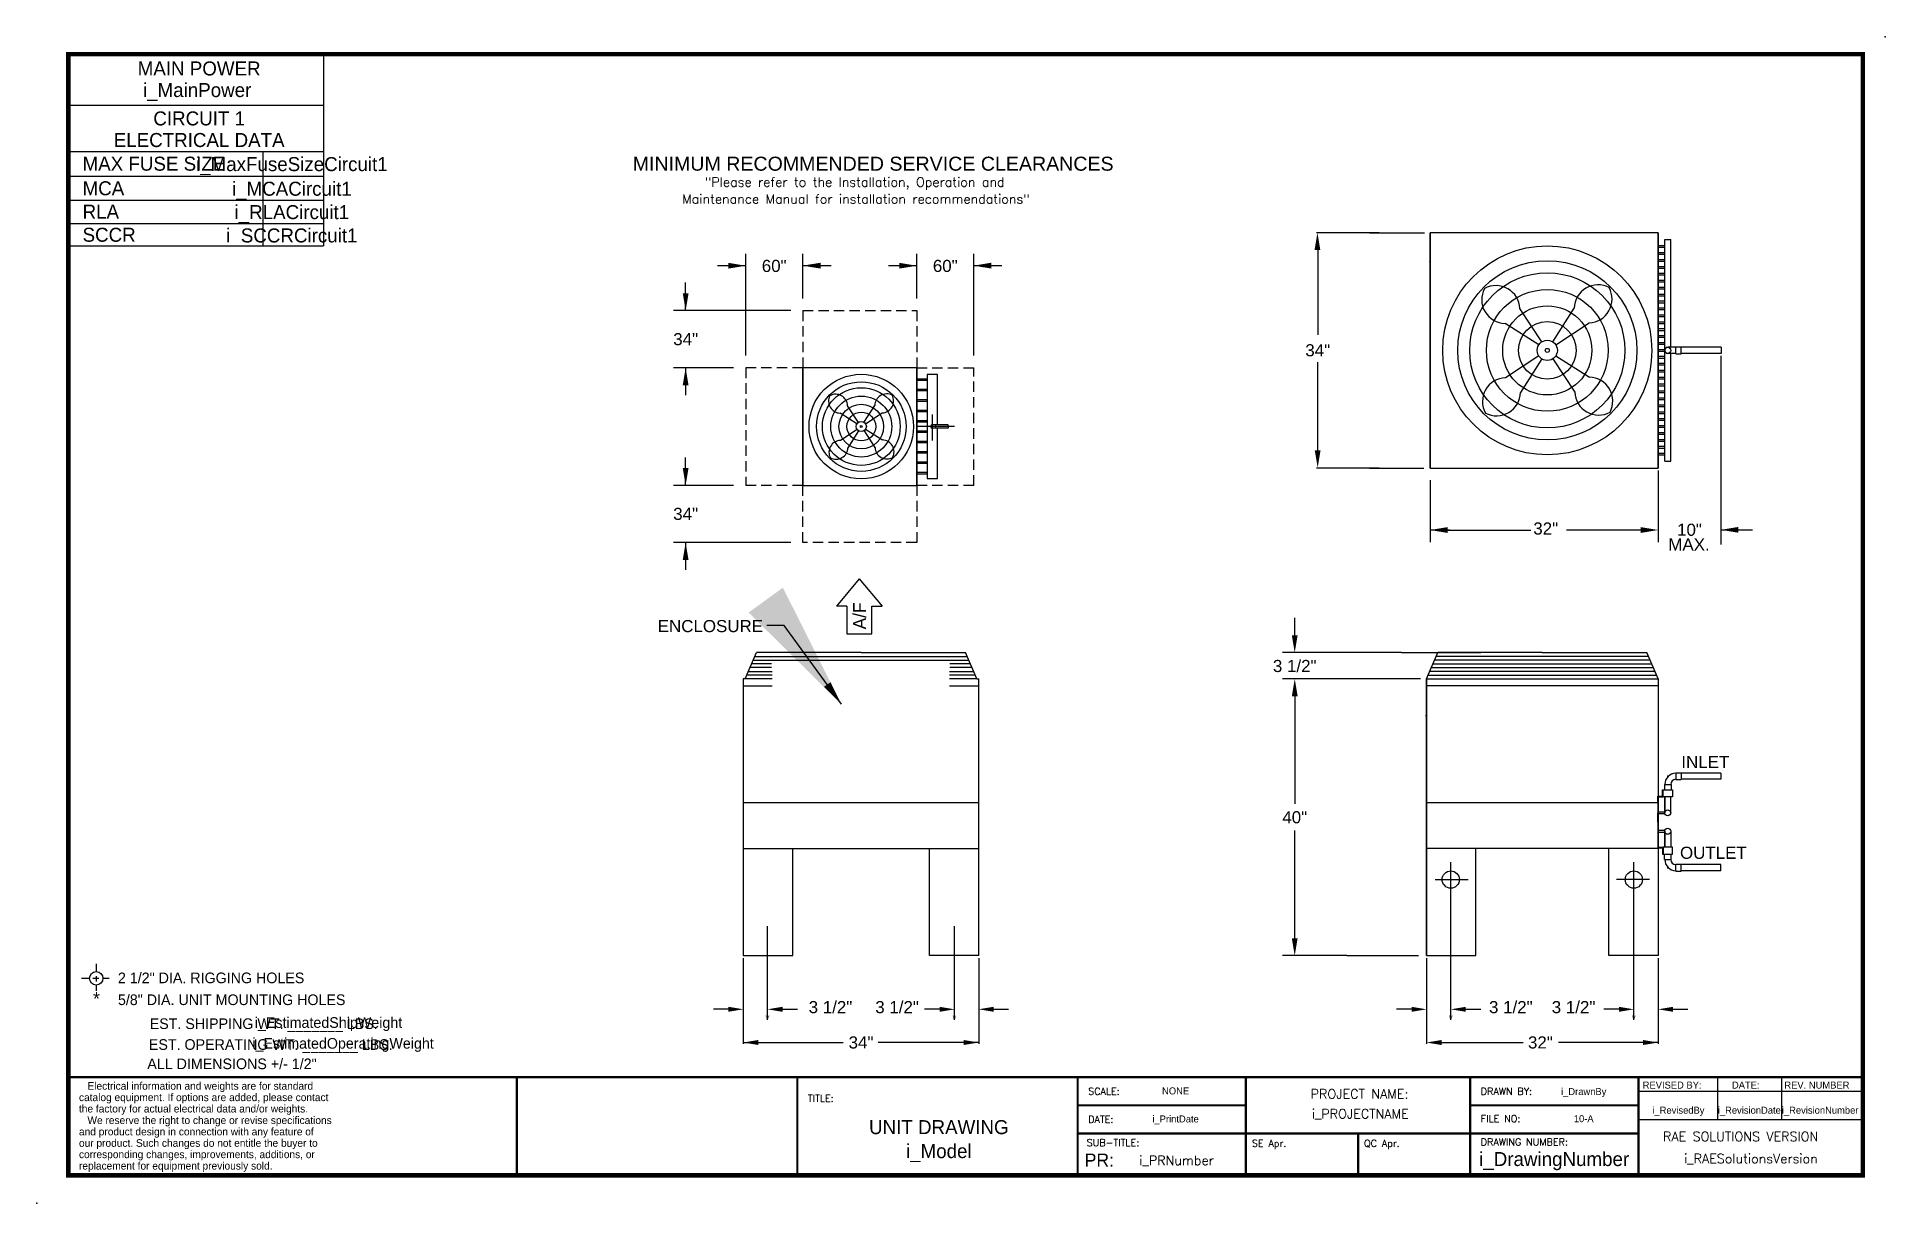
# Model space of a CAD drawing. Extents: x -17 to 250, y -5 to 163.
import ezdxf
from ezdxf.enums import TextEntityAlignment as Align

# ---------------------------------------------------------------- set-up
doc = ezdxf.new("R2010")
doc.units = 0
doc.header["$MEASUREMENT"] = 0
doc.linetypes.add('DASHED', pattern=[0.75, 0.5, -0.25])
doc.layers.get('0').update_dxf_attribs({"linetype": 'CONTINUOUS'})
doc.layers.add('C1E', color=7, linetype='CONTINUOUS')
doc.styles.add('dimentions', font='ARIAL.TTF')
doc.styles.add('SIMPLEX', font='SIMPLEX')
doc.dimstyles.get("Standard").update_dxf_attribs({"dimtxt": 1.328, "dimasz": 1.328, "dimexe": 0.18, "dimexo": 0.375, "dimgap": 0.09, "dimtad": 0, "dimtih": 1, "dimtoh": 1, "dimdec": 3, "dimzin": 0, "dimdsep": 46, "dimlunit": 5, "dimtxsty": 'STANDARD', "dimcen": 0.09, "dimadec": 0, "dimazin": 0, "dimtfac": 1, "dimtdec": 3, "dimtofl": 0, "dimtmove": 0, "dimatfit": 3, "dimfxl": 1, "dimtolj": 1, "dimtzin": 0, "dimarcsym": 0})

msp = doc.modelspace()

# ---------------------------------------------------------------- linework, layer by layer
at = {"color": 7}
for p, q in [((247.03, -1), (247.03, 161)), ((226.54, 92.1), (226.54, 90.14)), ((102.08, 85.19), (98.78, 81.23)), ((102.08, 85.19), (105.38, 81.23)), ((100.27, 81.23), (98.78, 81.23)), ((100.27, 81.23), (100.27, 77.27)), ((103.9, 81.23), (105.38, 81.23)), ((103.9, 77.27), (103.9, 81.23)), ((100.27, 77.27), (103.9, 77.27)), ((119.05, 70.75), (119.33, 70.75))]:
    msp.add_line(p, q, dxfattribs=at)
at = {"color": 7, "lineweight": 30}
for p, q in [((177.17, 135.21), (168.12, 135.21)), ((168.3, 133.89), (168.3, 120.46)), ((175.8, 135.21), (183.74, 135.21)), ((217.46, 135.21), (184.55, 135.21)), ((184.55, 135.21), (184.55, 101.21)), ((184.55, 101.21), (184.55, 135.21)), ((184.55, 101.21), (184.55, 135.21)), ((217.46, 101.21), (217.46, 135.21)), ((217.46, 135.21), (217.46, 101.21)), ((85.67, 117.45), (85.67, 132.15)), ((93.92, 125.7), (93.92, 132.15)), ((93.92, 125.7), (93.92, 132.15)), ((110.37, 125.7), (110.37, 132.15)), ((110.37, 125.7), (110.37, 132.15)), ((118.62, 117.45), (118.62, 132.15)), ((85.67, 130.44), (81.61, 130.44)), ((93.96, 130.45), (98.02, 130.45)), ((110.37, 130.44), (106.32, 130.44)), ((118.62, 130.45), (122.68, 130.45)), ((77, 123.95), (77, 128)), ((92.17, 123.95), (75.25, 123.95)), ((200.66, 119.43), (197.5, 124.25)), ((202.24, 119.45), (205.33, 124.31)), ((200.22, 119), (195.36, 122.08)), ((202.68, 119.01), (207.5, 122.17)), ((83.92, 115.7), (75.25, 115.7)), ((83.92, 115.7), (75.25, 115.7)), ((77, 115.7), (77, 111.73)), ((110.37, 115.7), (93.92, 115.7)), ((93.92, 98.7), (93.92, 115.7)), ((93.92, 98.7), (93.92, 115.7)), ((93.92, 115.7), (93.92, 98.7)), ((110.37, 115.7), (110.37, 98.7)), ((110.37, 98.7), (110.37, 115.7)), ((168.3, 102.54), (168.3, 116.51)), ((200.24, 117.41), (195.42, 114.25)), ((200.67, 116.98), (197.59, 112.12)), ((202.26, 116.99), (205.42, 112.18)), ((202.69, 117.43), (207.55, 114.34)), ((226.54, 117.41), (226.54, 92.1)), ((110.37, 114.09), (111.87, 114.09)), ((111.87, 113.84), (110.37, 113.84)), ((110.37, 112.59), (111.87, 112.59)), ((111.87, 112.34), (110.37, 112.34)), ((111.87, 114.71), (111.87, 99.71)), ((113.37, 114.71), (111.87, 114.71)), ((113.37, 107.46), (113.37, 114.71)), ((101.97, 107.81), (100.39, 110.21)), ((102.76, 107.81), (104.31, 110.24)), ((110.37, 111.09), (111.87, 111.09)), ((111.87, 110.84), (110.37, 110.84)), ((110.37, 109.59), (111.87, 109.59)), ((93.92, 108.7), (93.92, 105.7)), ((101.75, 107.59), (99.32, 109.13)), ((101.76, 106.79), (99.35, 105.21)), ((102.98, 107.6), (105.39, 109.18)), ((102.99, 106.8), (105.42, 105.26)), ((111.87, 109.34), (110.37, 109.34)), ((110.37, 108.09), (111.87, 108.09)), ((111.87, 107.84), (110.37, 107.84)), ((115.84, 107.21), (110.5, 107.21)), ((112.62, 108.96), (112.62, 105.21)), ((114.91, 107.46), (112.62, 107.46)), ((114.91, 106.96), (112.62, 106.96)), ((113.15, 106.96), (113.15, 107.46)), ((113.37, 99.71), (113.37, 106.96)), ((114.91, 107.21), (114.91, 107.46)), ((114.91, 107.21), (114.91, 106.96)), ((101.98, 106.58), (100.44, 104.15)), ((102.77, 106.58), (104.35, 104.18)), ((110.37, 106.59), (111.87, 106.59)), ((111.87, 106.34), (110.37, 106.34)), ((110.37, 105.09), (111.87, 105.09)), ((111.87, 104.84), (110.37, 104.84)), ((217.46, 104.5), (217.46, 105)), ((77, 98.7), (77, 102.75)), ((110.37, 103.59), (111.87, 103.59)), ((111.87, 103.34), (110.37, 103.34)), ((110.37, 102.09), (111.87, 102.09)), ((111.87, 101.84), (110.37, 101.84)), ((110.37, 100.59), (111.87, 100.59)), ((110.37, 100.34), (110.37, 100.59)), ((111.87, 100.34), (110.37, 100.34)), ((111.87, 100.59), (111.87, 100.34)), ((111.87, 99.71), (113.37, 99.71)), ((177.17, 101.21), (168.12, 101.21)), ((175.8, 101.21), (183.65, 101.21)), ((184.55, 101.21), (217.46, 101.21)), ((217.46, 100.84), (217.46, 92.07)), ((83.92, 98.7), (75.25, 98.7)), ((93.92, 98.7), (110.37, 98.7)), ((226.54, 92.28), (231.1, 92.28)), ((92.17, 90.45), (75.25, 90.45)), ((77, 90.45), (77, 86.48)), ((85.61, 70.75), (87.23, 74.53)), ((89.4, 72.37), (86.31, 72.37)), ((89.4, 72.91), (86.54, 72.91)), ((86.77, 73.45), (117.9, 73.45)), ((87, 73.99), (117.67, 73.99)), ((87.77, 74.53), (87.23, 74.53)), ((102.33, 74.53), (87.77, 74.53)), ((102.33, 74.53), (117.43, 74.53)), ((118.13, 72.91), (115.18, 72.91)), ((118.36, 72.37), (115.18, 72.37)), ((119.05, 70.75), (117.43, 74.53)), ((180.38, 74.53), (191.85, 74.53)), ((184.02, 70.75), (185.64, 74.53)), ((184.71, 72.37), (216.76, 72.37)), ((184.94, 72.91), (216.53, 72.91)), ((216.3, 73.45), (185.17, 73.45)), ((216.07, 73.99), (185.41, 73.99)), ((200.74, 74.53), (185.64, 74.53)), ((200.74, 74.53), (215.3, 74.53)), ((215.3, 74.53), (215.84, 74.53)), ((217.46, 70.75), (215.84, 74.53)), ((85.33, 70.75), (85.33, 30.75)), ((85.33, 70.75), (85.33, 69.75)), ((89.48, 70.75), (85.33, 70.75)), ((85.33, 69.75), (89.48, 69.75)), ((85.33, 69.75), (89.48, 69.75)), ((89.48, 71.29), (85.84, 71.29)), ((86.07, 71.83), (89.48, 71.83)), ((115.11, 71.83), (118.59, 71.83)), ((118.82, 71.29), (115.11, 71.29)), ((119.05, 70.75), (115.11, 70.75)), ((115.11, 69.75), (119.33, 69.75)), ((119.33, 30.75), (119.33, 70.75)), ((184.02, 30.75), (184.02, 70.75)), ((184.02, 70.75), (217.46, 70.75)), ((184.02, 70.75), (184.02, 30.75)), ((217.46, 69.75), (184.02, 69.75)), ((184.25, 71.29), (217.23, 71.29)), ((217, 71.83), (184.48, 71.83)), ((217.46, 70.75), (217.46, 30.75)), ((217.46, 70.75), (217.46, 69.75)), ((217.46, 46.25), (217.46, 53.75)), ((85.33, 52.86), (119.33, 52.86)), ((112.04, 52.86), (119.33, 52.86)), ((184.02, 52.86), (217.46, 52.86)), ((217.46, 52), (217.46, 52.25)), ((85.33, 46.25), (119.33, 46.25)), ((92.46, 30.75), (92.46, 46.25)), ((92.46, 30.75), (92.46, 46.25)), ((112.21, 30.75), (112.21, 46.25)), ((217.46, 46.25), (184.02, 46.25)), ((191.14, 30.75), (191.14, 46.25)), ((202.82, 46.23), (201.32, 46.23)), ((210.33, 30.75), (210.33, 46.25)), ((187.52, 21.5), (187.52, 44.25)), ((213.96, 21.5), (213.96, 44.25)), ((185.27, 41.75), (190.02, 41.75)), ((216.21, 41.75), (211.46, 41.75)), ((88.83, 21.5), (88.83, 35)), ((115.83, 21.5), (115.83, 35)), ((-8.14, 29.55), (-8.14, 28.53)), ((85.33, 30.75), (92.46, 30.75)), ((85.33, 30.75), (92.46, 30.75)), ((85.33, 30.38), (85.33, 18.02)), ((119.33, 30.75), (112.21, 30.75)), ((119.33, 30.38), (119.33, 18.02)), ((172.48, 30.75), (182.85, 30.75)), ((184.02, 30.75), (191.14, 30.75)), ((184.02, 30.38), (184.02, 18.02)), ((217.46, 30.75), (210.33, 30.75)), ((217.46, 30.38), (217.46, 18.02)), ((-10.26, 27.48), (-9.22, 27.48)), ((-8.63, 27.48), (-7.75, 27.48)), ((-8.14, 27.81), (-8.14, 27.04)), ((-7.15, 27.48), (-6.27, 27.48)), ((-8.14, 26.49), (-8.14, 25.68)), ((85.33, 18.2), (99.73, 18.2)), ((119.33, 18.2), (104.83, 18.2)), ((185.65, 18.2), (197.96, 18.2)), ((217.46, 18.2), (203.06, 18.2)), ((52.63, -1), (52.63, 13.18)), ((93.13, -1), (93.13, 13.18)), ((133.63, 13.18), (214.63, 13.18)), ((133.63, -1), (133.63, 13.18)), ((157.93, 13.18), (157.93, -1)), ((190.33, 13.18), (190.33, 5.07)), ((214.63, 13.18), (214.63, -1)), ((214.63, 13.18), (247.03, 13.18)), ((214.63, 13.18), (214.63, 11.15)), ((214.63, 11.15), (247.03, 11.15)), ((226.06, 13.18), (226.06, 7.1)), ((235.27, 13.18), (235.27, 7.1)), ((157.93, 9.12), (133.63, 9.12)), ((190.33, 9.12), (214.63, 9.12)), ((190.33, 5.07), (190.33, 9.12)), ((214.63, 7.1), (247.03, 7.1)), ((214.63, 5.07), (133.63, 5.07)), ((174.13, 5.07), (174.13, -1)), ((190.33, 5.07), (190.33, -1))]:
    msp.add_line(p, q, dxfattribs=at)
at = {"color": 7, "ltscale": 7}
for p, q in [((218.43, 134.21), (219.3, 134.21)), ((218.43, 102.21), (218.43, 134.21)), ((219.3, 118.65), (219.3, 134.21)), ((217.43, 133.35), (218.44, 133.35)), ((217.43, 133.1), (218.44, 133.1)), ((217.43, 132.35), (218.44, 132.35)), ((217.43, 132.1), (218.44, 132.1)), ((217.43, 131.35), (218.44, 131.35)), ((217.43, 131.1), (218.44, 131.1)), ((217.43, 130.35), (218.44, 130.35)), ((217.43, 130.1), (218.44, 130.1)), ((217.43, 129.35), (218.44, 129.35)), ((217.43, 129.1), (218.44, 129.1)), ((217.43, 128.35), (218.44, 128.35)), ((217.43, 128.1), (218.44, 128.1)), ((217.43, 127.35), (218.44, 127.35)), ((217.43, 127.1), (218.44, 127.1)), ((217.43, 126.35), (218.44, 126.35)), ((217.43, 126.1), (218.44, 126.1)), ((217.43, 125.35), (218.44, 125.35)), ((217.43, 125.1), (218.44, 125.1)), ((217.43, 124.35), (218.44, 124.35)), ((217.43, 124.1), (218.44, 124.1)), ((217.43, 123.35), (218.44, 123.35)), ((217.43, 123.1), (218.44, 123.1)), ((217.43, 122.35), (218.44, 122.35)), ((217.43, 122.1), (218.44, 122.1)), ((217.43, 121.35), (218.44, 121.35)), ((217.43, 121.1), (218.44, 121.1)), ((217.43, 120.35), (218.44, 120.35)), ((217.43, 120.1), (218.44, 120.1)), ((217.43, 119.35), (218.44, 119.35)), ((217.43, 119.1), (218.44, 119.1)), ((217.43, 118.35), (218.44, 118.35)), ((217.43, 118.1), (218.44, 118.1)), ((220.03, 118.65), (218.86, 118.65)), ((220.03, 117.78), (218.86, 117.78)), ((219.3, 102.21), (219.3, 117.78)), ((220.03, 118.7), (220.81, 118.7)), ((220.03, 117.73), (220.03, 118.7)), ((220.03, 117.73), (220.81, 117.73)), ((220.81, 117.73), (220.81, 118.7)), ((226.55, 118.65), (220.81, 118.65)), ((226.55, 117.78), (220.81, 117.78)), ((226.55, 118.65), (226.55, 117.78)), ((217.43, 117.35), (218.44, 117.35)), ((217.43, 117.1), (218.44, 117.1)), ((217.43, 116.35), (218.44, 116.35)), ((217.43, 116.1), (218.44, 116.1)), ((217.43, 115.35), (218.44, 115.35)), ((217.43, 115.1), (218.44, 115.1)), ((217.43, 114.35), (218.44, 114.35)), ((217.43, 114.1), (218.44, 114.1)), ((217.43, 113.35), (218.44, 113.35)), ((217.43, 113.1), (218.44, 113.1)), ((217.43, 112.35), (218.44, 112.35)), ((217.43, 112.1), (218.44, 112.1)), ((217.43, 111.35), (218.44, 111.35)), ((217.43, 111.1), (218.44, 111.1)), ((217.43, 110.35), (218.44, 110.35)), ((217.43, 110.1), (218.44, 110.1)), ((217.43, 109.35), (218.44, 109.35)), ((217.43, 109.1), (218.44, 109.1)), ((217.43, 108.35), (218.44, 108.35)), ((217.43, 108.1), (218.44, 108.1)), ((217.43, 107.35), (218.44, 107.35)), ((217.43, 107.1), (218.44, 107.1)), ((217.43, 106.35), (218.44, 106.35)), ((217.43, 106.1), (218.44, 106.1)), ((217.43, 105.35), (218.44, 105.35)), ((217.43, 105.1), (218.44, 105.1)), ((217.43, 104.35), (218.44, 104.35)), ((217.43, 104.1), (218.44, 104.1)), ((217.43, 103.35), (218.44, 103.35)), ((217.43, 103.1), (218.44, 103.1)), ((218.43, 102.21), (219.3, 102.21)), ((220.03, 57.15), (220.03, 56.18)), ((220.03, 57.15), (220.81, 57.15)), ((220.03, 56.18), (220.81, 56.18)), ((220.81, 57.15), (220.81, 56.18)), ((226.54, 57.1), (220.81, 57.1)), ((226.54, 56.23), (220.81, 56.23)), ((226.54, 57.1), (226.54, 56.23)), ((217.43, 53.78), (218.11, 53.78)), ((217.43, 52.72), (217.43, 53.78)), ((217.43, 53.75), (217.43, 46.38)), ((217.49, 52.72), (217.49, 53.72)), ((217.49, 53.72), (218.18, 53.72)), ((218.11, 53.78), (218.11, 54.72)), ((218.11, 54.72), (218.18, 54.72)), ((218.18, 53.72), (218.18, 54.72)), ((218.18, 54.72), (219.3, 54.72)), ((219.55, 53.72), (218.18, 53.72)), ((218.38, 55.5), (219.35, 55.5)), ((218.38, 55.5), (218.38, 54.72)), ((218.43, 54.72), (219.3, 54.72)), ((218.43, 53.72), (218.43, 51.39)), ((218.43, 51.39), (218.43, 53.72)), ((219.3, 54.72), (219.55, 54.72)), ((219.3, 51.39), (219.3, 53.72)), ((219.35, 55.5), (219.35, 54.72)), ((219.55, 54.72), (219.55, 53.72)), ((217.43, 52.72), (217.43, 50.06)), ((217.49, 52.72), (217.43, 52.72)), ((217.43, 51.52), (218.44, 51.52)), ((217.43, 50.06), (217.43, 51.39)), ((217.43, 51.27), (218.44, 51.27)), ((217.43, 48.86), (218.44, 48.86)), ((217.43, 48.61), (218.44, 48.61)), ((218.43, 46.41), (218.43, 48.73)), ((218.43, 48.73), (218.43, 46.41)), ((219.3, 48.73), (219.3, 46.41)), ((217.43, 47.41), (217.43, 46.34)), ((217.49, 47.41), (217.43, 47.41)), ((217.43, 46.34), (218.11, 46.34)), ((217.49, 47.41), (217.49, 46.41)), ((217.49, 46.41), (218.18, 46.41)), ((218.11, 46.34), (218.11, 45.41)), ((218.11, 45.41), (218.18, 45.41)), ((219.55, 46.41), (218.18, 46.41)), ((218.18, 46.41), (218.18, 45.41)), ((218.18, 45.41), (219.3, 45.41)), ((218.38, 44.63), (218.38, 45.41)), ((218.38, 45.41), (219.35, 45.41)), ((218.43, 45.41), (219.3, 45.41)), ((219.3, 45.41), (219.55, 45.41)), ((219.35, 44.63), (219.35, 45.41)), ((219.55, 45.41), (219.55, 46.41)), ((218.38, 44.63), (219.35, 44.63)), ((220.03, 43.95), (220.81, 43.95)), ((220.03, 42.97), (220.03, 43.95)), ((220.03, 42.97), (220.81, 42.97)), ((220.81, 42.97), (220.81, 43.95)), ((226.54, 43.9), (220.81, 43.9)), ((226.54, 43.02), (220.81, 43.02)), ((226.54, 43.02), (226.54, 43.9))]:
    msp.add_line(p, q, dxfattribs=at)
at = {"color": 7, "linetype": 'Continuous', "lineweight": 30}
for p, q in [((184.48, 131.03), (184.48, 131.1)), ((93.92, 113.6), (93.92, 113.64)), ((183.94, 65.38), (183.94, 65.47)), ((183.94, 65.38), (183.94, 65.47)), ((184.02, 65.35), (184.02, 65.5))]:
    msp.add_line(p, q, dxfattribs=at)
at = {"color": 7, "linetype": 'DASHED', "lineweight": 30, "ltscale": 3}
for p, q in [((93.92, 123.95), (110.37, 123.95)), ((93.92, 123.95), (93.92, 115.7)), ((110.37, 123.95), (110.37, 115.7)), ((85.67, 115.7), (85.67, 98.7)), ((93.92, 115.7), (85.67, 115.7)), ((110.37, 115.7), (118.62, 115.7)), ((118.62, 98.7), (118.62, 115.7)), ((93.92, 98.7), (85.67, 98.7)), ((93.92, 90.45), (93.92, 98.7)), ((118.62, 98.7), (110.37, 98.7)), ((110.37, 98.7), (110.37, 90.45)), ((110.37, 90.45), (93.92, 90.45))]:
    msp.add_line(p, q, dxfattribs=at)
at = {"color": 7, "linetype": 'ByBlock', "lineweight": 30}
for p, q in [((184.53, 99.46), (184.53, 90.5)), ((217.46, 99.46), (217.46, 90.5)), ((187.39, 92.25), (184.53, 92.25)), ((187.05, 92.25), (199.1, 92.25)), ((214.94, 92.25), (204.23, 92.25)), ((164.98, 77.05), (164.98, 79.57)), ((180.38, 74.53), (163.23, 74.53)), ((183.13, 70.75), (163.23, 70.75)), ((164.98, 68.23), (164.98, 52.67)), ((164.98, 33.27), (164.98, 48.83)), ((172.48, 30.75), (163.23, 30.75)), ((85.33, 29.25), (85.33, 21.5)), ((119.33, 29.25), (119.33, 21.5)), ((184.02, 29.25), (184.02, 21.5)), ((217.46, 29.25), (217.46, 21.5)), ((83.17, 23), (81.01, 23)), ((90.99, 23), (93.15, 23)), ((113.67, 23), (111.51, 23)), ((121.49, 23), (123.65, 23)), ((181.86, 23), (179.7, 23)), ((189.68, 23), (191.84, 23)), ((211.8, 23), (209.64, 23)), ((219.62, 23), (221.78, 23))]:
    msp.add_line(p, q, dxfattribs=at)
at = {"color": 7, "const_width": 0.648}
msp.add_lwpolyline([(-12.17, -1), (247.03, -1), (247.03, 161), (-12.17, 161), (-12.17, -1)], dxfattribs=at)
at = {"color": 7, "lineweight": 30, "const_width": 0.324}
for points in [[(53.02, 13.18), (-12.17, 13.18)], [(247.03, 13.18), (52.63, 13.18), (52.63, -1)], [(93.13, 13.18), (93.13, -1)], [(133.63, 13.18), (133.63, -1)], [(157.93, 13.18), (157.93, -1)], [(190.33, 13.18), (190.33, -1)], [(214.63, -1), (214.63, 13.18), (247.03, 13.18)], [(157.93, 9.12), (133.63, 9.12)], [(214.63, 9.12), (190.33, 9.12), (190.33, -1)], [(214.63, 5.07), (133.63, 5.07)], [(174.13, 5.07), (174.13, -1)]]:
    msp.add_lwpolyline(points, dxfattribs=at)
at = {"color": 7, "lineweight": 30}
for centre, radius in [((201.46, 118.21), 15.1), ((201.46, 118.21), 12.94), ((201.46, 118.21), 11.21), ((201.46, 118.21), 8.8), ((201.46, 118.21), 6.44), ((201.46, 118.21), 4.16), ((201.46, 118.21), 1.46), ((201.46, 118.21), 0.288), ((102.37, 107.2), 7.55), ((102.37, 107.2), 6.47), ((102.37, 107.2), 5.61), ((102.37, 107.2), 4.4), ((102.37, 107.2), 3.22), ((102.37, 107.2), 2.08), ((102.37, 107.2), 0.731), ((102.37, 107.2), 0.144), ((187.52, 41.75), 1.25), ((213.96, 41.75), 1.25), ((-8.14, 27.48), 0.971)]:
    msp.add_circle(centre, radius, dxfattribs=at)
at = {"color": 7, "ltscale": 7}
for centre in [(218.86, 118.21), (218.86, 51.39), (218.86, 48.73)]:
    msp.add_circle(centre, 0.438, dxfattribs=at)
at = {"color": 7, "lineweight": 30}
for centre, radius, start, end in [((195.44, 125.53), 3.45, 152.1445, 268.6588), ((194.05, 124.12), 3.45, 2.1853, 118.6996), ((208.78, 124.23), 3.45, 62.1445, 178.6588), ((207.36, 125.62), 3.45, 272.1853, 28.6996), ((195.55, 110.81), 3.45, 92.1853, 208.6996), ((194.14, 112.2), 3.45, 242.1445, 358.6588), ((208.87, 112.31), 3.45, 182.1853, 298.6996), ((207.47, 110.89), 3.45, 332.1445, 88.6588), ((99.36, 110.86), 1.72, 152.1445, 268.6588), ((98.67, 110.15), 1.72, 2.1853, 118.6996), ((106.03, 110.2), 1.72, 62.1445, 178.6588), ((105.32, 110.9), 1.72, 272.1853, 28.6996), ((112.62, 107.21), 0.25, 90, 270), ((99.42, 103.49), 1.72, 92.1853, 208.6996), ((98.71, 104.19), 1.72, 242.1445, 358.6588), ((106.08, 104.24), 1.72, 182.1853, 298.6996), ((105.38, 103.54), 1.72, 332.1445, 88.6588)]:
    msp.add_arc(centre, radius, start, end, dxfattribs=at)
at = {"color": 7, "ltscale": 7}
for centre, radius, start, end in [((218.86, 118.21), 0.438, 90, 270), ((220.03, 55.5), 1.6, 90, 180), ((220.03, 55.5), 0.729, 90, 180), ((220.03, 44.63), 1.6, 180, 270), ((220.03, 44.63), 0.729, 180, 270)]:
    msp.add_arc(centre, radius, start, end, dxfattribs=at)
at = {"color": 7, "linetype": 'Continuous', "lineweight": 30}
for centre, radius, start, end in [((184, 65.42), 0.0745, 143.3006, 216.6994), ((183.88, 65.83), 0.366, 280.1057, 292.4839), ((183.94, 65.22), 0.162, 59.6449, 87.7671)]:
    msp.add_arc(centre, radius, start, end, dxfattribs=at)
at = {"color": 7}
for p in [(250.24, 163.5), (214.63, -1), (-16.7, -5)]:
    msp.add_point(p, dxfattribs=at)
at = {"color": 7, "ltscale": 7}
for p in [(218.86, 56.67), (218.86, 43.46)]:
    msp.add_point(p, dxfattribs=at)
at = {"color": 7, "linetype": 'ByBlock', "lineweight": 30}
for points in [[(168.68, 132.69), (167.84, 132.69), (168.26, 135.21)], [(83.15, 130.86), (83.15, 130.02), (85.67, 130.44)], [(96.48, 130.87), (96.48, 130.03), (93.96, 130.45)], [(107.85, 130.86), (107.85, 130.02), (110.37, 130.44)], [(121.14, 130.87), (121.14, 130.03), (118.62, 130.45)], [(76.58, 126.47), (77.42, 126.47), (77, 123.95)], [(76.58, 113.18), (77.42, 113.18), (77, 115.7)], [(168.71, 103.77), (167.87, 103.77), (168.29, 101.25)], [(76.58, 101.22), (77.42, 101.22), (77, 98.7)], [(187.05, 92.67), (187.05, 91.83), (184.53, 92.25)], [(214.94, 92.67), (214.94, 91.83), (217.46, 92.25)], [(229.06, 92.7), (229.06, 91.86), (226.54, 92.28)], [(76.58, 87.93), (77.42, 87.93), (77, 90.45)], [(165.4, 77.05), (164.56, 77.05), (164.98, 74.53)], [(165.4, 68.23), (164.56, 68.23), (164.98, 70.75)], [(165.4, 33.27), (164.56, 33.27), (164.98, 30.75)], [(83.17, 22.64), (83.17, 23.36), (85.33, 23)], [(113.67, 22.64), (113.67, 23.36), (115.83, 23)], [(121.49, 22.64), (121.49, 23.36), (119.33, 23)], [(181.86, 22.64), (181.86, 23.36), (184.02, 23)], [(189.68, 22.64), (189.68, 23.36), (187.52, 23)], [(211.8, 22.64), (211.8, 23.36), (213.96, 23)], [(219.62, 22.64), (219.62, 23.36), (217.46, 23)], [(87.49, 17.84), (87.49, 18.56), (85.33, 18.2)], [(117.17, 17.84), (117.17, 18.56), (119.33, 18.2)], [(186.18, 17.84), (186.18, 18.56), (184.02, 18.2)], [(215.3, 17.84), (215.3, 18.56), (217.46, 18.2)]]:
    msp.add_solid(points, dxfattribs=at)
at = {"color": 7, "lineweight": 30}
for points in [[(84.36, 130.66), (84.36, 130.22), (85.67, 130.44)], [(95.23, 130.67), (95.23, 130.23), (93.92, 130.45)], [(109.06, 130.66), (109.06, 130.22), (110.37, 130.44)], [(119.93, 130.67), (119.93, 130.23), (118.62, 130.45)], [(76.78, 125.26), (77.22, 125.26), (77, 123.95)], [(76.78, 100.01), (77.22, 100.01), (77, 98.7)], [(96.98, 69.59), (99.49, 67.08), (97.93, 70.26)]]:
    msp.add_solid(points, dxfattribs=at)
at = {"color": 7, "linetype": 'ByBlock', "lineweight": 30, "ltscale": 2}
msp.add_solid([(90.99, 22.64), (90.99, 23.36), (88.83, 23)], dxfattribs=at)
at = {"layer": 'C1E', "color": 7, "lineweight": 30}
for p, q in [((24.67, 161), (24.67, 133.29)), ((24.67, 153.58), (-12.17, 153.58)), ((24.67, 146.9), (-11.97, 146.9)), ((15.94, 146.9), (15.94, 133.29)), ((-11.98, 143.37), (24.67, 143.37)), ((-12.06, 139.91), (24.67, 139.91)), ((-12.23, 136.54), (24.67, 136.54)), ((-12.22, 133.29), (24.67, 133.29))]:
    msp.add_line(p, q, dxfattribs=at)

# ---------------------------------------------------------------- texts
at = {"color": 7, "lineweight": 30}
for s, height, style, p in [('MINIMUM RECOMMENDED SERVICE CLEARANCES', 2.025, 'dimentions', (69.35, 144.17)), ('3 1/2"', 1.75, 'dimentions', (94.77, 22.44)), ('3 1/2"', 1.75, 'dimentions', (104.39, 22.44)), ('SCALE:', 1.012, 'SIMPLEX', (135.15, 10.64)), ('DRAWN BY:', 1.012, 'SIMPLEX', (191.85, 10.64)), ('TITLE:', 1.012, 'SIMPLEX', (94.65, 9.63)), ('DATE:', 1.012, 'SIMPLEX', (135.15, 6.59)), ('FILE NO:', 1.012, 'SIMPLEX', (191.85, 6.69)), ('SUB-TITLE:', 1.012, 'SIMPLEX', (134.93, 3.21)), ('SE Apr.', 1.012, 'SIMPLEX', (158.79, 3.12)), ('QC Apr.', 1.012, 'SIMPLEX', (174.99, 3.12)), ('DRAWING NUMBER:', 1.0125, 'SIMPLEX', (191.85, 3.33)), ('RAE SOLUTIONS VERSION', 1.3446, 'SIMPLEX', (218.18, 3.95))]:
    msp.add_text(s, height=height, dxfattribs=dict(at, style=style)).set_placement(p)
for s, height, style, p in [('"Please refer to the Installation, Operation and', 1.3446, 'SIMPLEX', (101.43, 141.85)), ('Maintenance Manual for installation recommendations"', 1.3446, 'SIMPLEX', (101.59, 139.41)), ('MAX.', 1.75, 'dimentions', (221.93, 89.28)), ('PROJECT NAME:', 1.3446, 'SIMPLEX', (174.34, 10.1)), ('i_PROJECTNAME', 1.3446, 'SIMPLEX', (174.44, 7.23)), ('i_PRNumber', 1.345, 'SIMPLEX', (147.91, 0.49)), ('i_RAESolutionsVersion', 1.3446, 'SIMPLEX', (230.87, 0.75))]:
    msp.add_text(s, height=height, dxfattribs=dict(at, style=style)).set_placement(p, align=Align.CENTER)
at = {"color": 7, "style": 'dimentions'}
for s, p in [('32"', (201.23, 92.47)), ('40"', (164.98, 50.75))]:
    msp.add_text(s, height=1.75, dxfattribs=at).set_placement(p, align=Align.MIDDLE)
at = {"color": 7}
msp.add_text('A/F', height=1.875, rotation=90, dxfattribs=at).set_placement((103.06, 77.89))
at = {"color": 7, "lineweight": 30, "style": 'dimentions'}
msp.add_text('3 1/2"', height=1.75, dxfattribs=at).set_placement((164.98, 72.64), align=Align.MIDDLE)
for s, p in [('INLET', (227.75, 57.86)), ('OUTLET', (230.27, 44.74))]:
    msp.add_text(s, height=1.75, dxfattribs=at).set_placement(p, align=Align.RIGHT)
at = {"color": 7, "lineweight": 30}
for s, height, p in [('2 1/2" DIA. RIGGING HOLES', 1.539, (-5, 26.77)), ('5/8" DIA. UNIT MOUNTING HOLES', 1.539, (-5, 23.61)), ('catalog equipment. If options are added, please contact', 1.0965, (-10.63, 9.73)), ('   Electrical information and weights are for standard', 1.0965, (-10.63, 11.38)), ('REVISED BY:', 1.0125, (215.24, 11.54)), ('DATE:', 1.012, (228.13, 11.54)), ('REV. NUMBER', 1.0125, (235.7, 11.54)), ('the factory for actual electrical data and/or weights.', 1.0965, (-10.63, 8.09)), ('and product design in connection with any feature of', 1.0965, (-10.63, 4.78)), ('   We reserve the right to change or revise specifications', 1.0965, (-10.63, 6.42)), ('our product. Such changes do not entitle the buyer to', 1.0965, (-10.63, 3.13)), ('corresponding changes, improvements, additions, or ', 1.0965, (-10.63, 1.49)), ('replacement for equipment previously sold.', 1.0965, (-10.63, -0.16))]:
    msp.add_text(s, height=height, dxfattribs=at).set_placement(p)
for s, height, p in [('*', 1.89, (-8.1, 23.59)), ('EST. SHIPPING WT. _______ LBS.', 1.539, (16.06, 20.15)), ('i_EstimatedShipWeight', 1.5408, (25.41, 20.32)), ('*', 1.12, (88.82, 21.13)), ('*', 1.12, (115.81, 21.13)), ('*', 1.12, (187.52, 21.13)), ('*', 1.12, (213.95, 21.13)), ('EST. OPERATING WT. _______ LBS.', 1.539, (17.08, 17.14)), ('i_EstimatedOperatingWeight', 1.539, (27.52, 17.31)), ('ALL DIMENSIONS +/- 1/2"', 1.539, (11.47, 14.35)), ('NONE', 1.012, (147.77, 10.7)), ('i_DrawnBy', 1.012, (206.72, 10.61)), ('i_RevisedBy', 1.0125, (220.4, 7.91)), ('i_RevisionDate', 1.0125, (230.64, 7.91)), ('i_RevisionNumber', 1.0125, (240.87, 7.91)), ('UNIT DRAWING', 2.025, (113.57, 4.96)), ('i_PrintDate', 1.0125, (147.77, 6.65)), ('10-A', 1.012, (206.72, 6.69)), ('i_Model', 2.025, (113.57, 1.5)), ('i_DrawingNumber', 2.025, (202.45, 0.35))]:
    msp.add_text(s, height=height, dxfattribs=at).set_placement(p, align=Align.CENTER)
at = {"color": 7, "style": 'dimentions'}
for p in [(193.04, 22.44), (202.1, 22.44)]:
    msp.add_text('3 1/2"', height=1.75, dxfattribs=at).set_placement(p)
at = {"color": 7, "lineweight": 30}
msp.add_text('PR:', height=1.898, dxfattribs=at).set_placement((138.87, 0.26), align=Align.RIGHT)
at = {"color": 7, "lineweight": 30, "char_height": 1.75, "style": 'dimentions'}
for s, insert, attachment_point in [('\\A1;60"', (89.79, 130.4), 5), ('\\A1;60"', (114.5, 130.4), 5), ('\\A1;34"', (77, 119.82), 5), ('\\A1;34"', (168.3, 118.21), 5), ('\\A1;34"', (77, 94.57), 5), ('\\A1;10"', (222, 92.28), 5), ('ENCLOSURE', (88.18, 78.36), 6), ('34"', (102.33, 18.2), 5), ('32"', (200.46, 18.2), 5)]:
    msp.add_mtext(s, dxfattribs=dict(at, insert=insert, attachment_point=attachment_point))
at = {"layer": 'C1E', "color": 7, "lineweight": 30}
for s, p in [('MAIN POWER', (6.73, 157.93)), ('i_MainPower', (6.44, 154.81)), ('CIRCUIT 1', (6.73, 150.71)), ('ELECTRICAL DATA', (6.73, 147.59)), ('i_MaxFuseSizeCircuit1', (20.12, 144.11)), ('i_MCACircuit1', (20.12, 140.55)), ('i_RLACircuit1', (20.12, 137.17)), ('i_SCCRCircuit1', (20.12, 133.8))]:
    msp.add_text(s, height=2.025, dxfattribs=at).set_placement(p, align=Align.CENTER)
for s, p in [('MAX FUSE SIZE', (-10.11, 144.17)), ('MCA', (-10.11, 140.62)), ('RLA', (-10.11, 137.24)), ('SCCR', (-10.11, 133.9))]:
    msp.add_text(s, height=2.025, dxfattribs=at).set_placement(p)

# ---------------------------------------------------------------- leaders
at = {"color": 7, "lineweight": 30, "annotation_type": 0, "has_hookline": 1, "hookline_direction": 1}
msp.add_leader([(99.49, 67.08), (91.24, 78.45), (88.72, 78.45)], dimstyle='Standard', override={"dimscale": 14, "dimtxt": 0.09375, "dimexe": 0.125, "dimexo": 0.125, "dimtix": 1}, dxfattribs=at)

doc.saveas('drawing.dxf')
